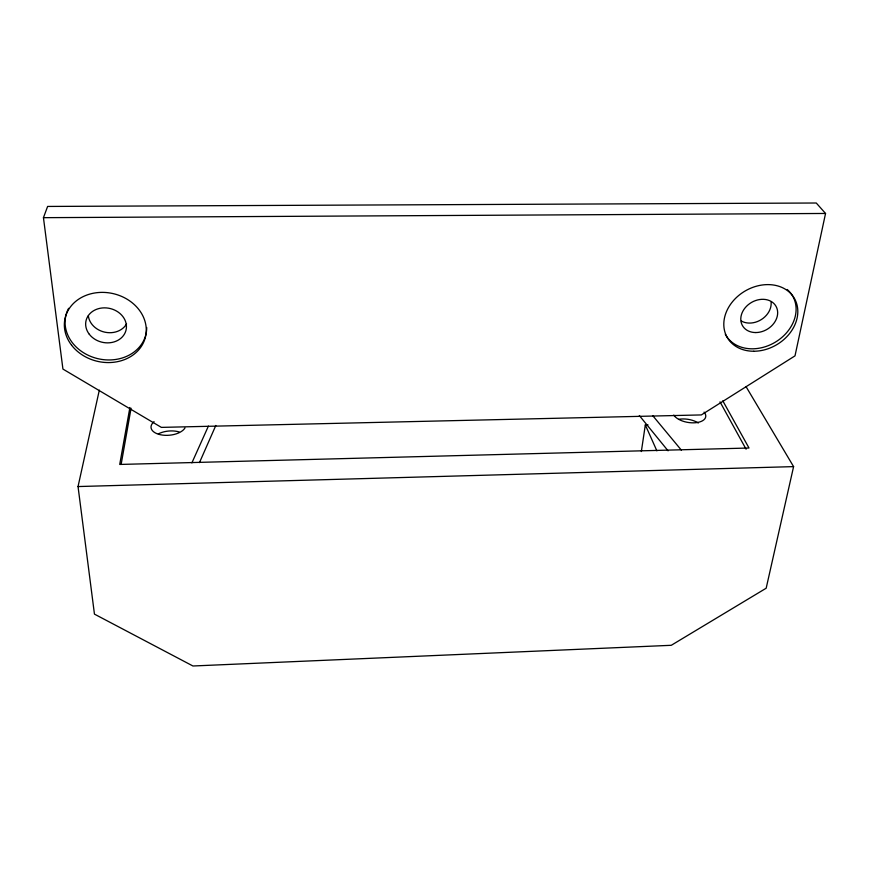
<?xml version="1.0" encoding="UTF-8"?>
<svg xmlns="http://www.w3.org/2000/svg" width="869" height="869" viewBox="0 0 869 869"><rect width="100%" height="100%" fill="white"/><g stroke="black" fill="none" stroke-linecap="round" stroke-linejoin="round"><path stroke-width="1.3" d="M641.344 451.554L645.319 424.93L648.002 424.865M121.193 464.079L131.067 408.245M129.894 407.485L119.726 464.448L749.002 448.013L722.812 400.848M825.55 213.459L795.005 355.866L701.337 414.926L161.373 427.385L62.926 369.064L43.45 217.674L47.621 206.442L816.263 203.009L825.55 213.459L43.45 217.674M746.026 386.607L793.593 466.62L766.176 588.215L671.27 645.298L192.94 665.991L94.449 614.122L78.036 486.553L99.327 390.127M199.468 462.623L215.827 425.462M191.886 462.895L208.397 426.114M78.036 486.553L793.593 466.62M652.836 415.773L681.415 450.196M639.323 415.523L668.065 450.815M720.01 401.869L746.091 449.197M645.319 424.93L656.877 450.837M184.978 427.972A17.467 9.222 -4.7 0 1 160.689 434.793A17.467 9.222 -4.7 0 1 154.074 421.671M158.332 433.903A17.347 9.309 -4.9 0 1 179.177 431.947M704.096 412.112A16.663 8.451 9.3 0 1 695.743 422.714A16.663 8.451 9.3 0 1 673.779 415.11M678.7 419.336A16.554 8.538 9.5 0 1 698.35 422.975M126.57 323.898A20.269 17.174 13.3 0 1 104.943 332.197A20.269 17.174 13.3 0 1 88.334 315.773M771.107 302.227A19.107 15.425 -30.9 0 1 761.374 319.542A19.107 15.425 -30.9 0 1 741.355 321.041M146.72 327.515A41.115 34.673 12.9 0 1 97.404 358.56A41.115 34.673 12.9 0 1 68.629 308.31M787.205 289.486A38.725 31.099 -30.7 0 1 778.733 339.909A38.725 31.099 -30.7 0 1 725.311 334.261M89.301 334.272A20.552 17.337 12.9 0 0 124.517 333.946A20.552 17.337 12.9 0 0 104.313 307.854A20.552 17.337 12.9 0 0 89.301 334.272M755.867 332.555A19.357 15.544 -30.7 0 0 776.614 307.507A19.357 15.544 -30.7 0 0 745.2 307.745A19.357 15.544 -30.7 0 0 755.867 332.555M71.562 345.167A41.256 34.749 12.8 0 0 142.288 344.884A41.256 34.749 12.8 0 0 102.064 292.375A41.256 34.749 12.8 0 0 71.562 345.167M753.76 351.25A38.855 31.165 -30.6 0 0 795.798 301.239A38.855 31.165 -30.6 0 0 732.86 301.293A38.855 31.165 -30.6 0 0 753.76 351.25"/></g></svg>
